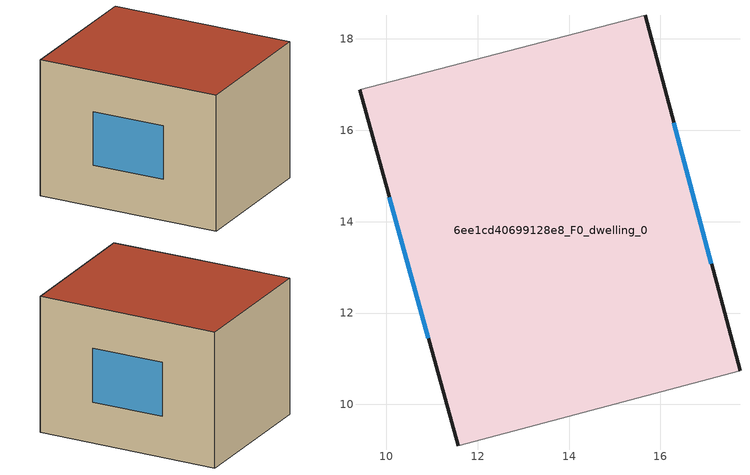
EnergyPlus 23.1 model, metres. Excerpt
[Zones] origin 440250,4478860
6ee1cd40699128e8_F0_dwelling_0
 floor ground (EU_floor_Construction): 15.67,18.51 17.74,10.74 11.57,9.1 9.41,16.89 z0
 wall outside (EU_wall_Construction): 9.41,16.89 11.57,9.1 / 17.74,10.74 15.67,18.51 z0:6
 wall adiabatic (EU_wall_Construction): 15.67,18.51 9.41,16.89 / 11.57,9.1 17.74,10.74 z0:6
 window (EU_Window_Construction): 10.07,14.54 10.92,11.45 / 17.12,13.08 16.29,16.17 z1.81:4.19
 roof outside (EU_roof_Construction): 17.74,10.74 15.67,18.51 9.41,16.89 11.57,9.1 z6
[Building]
EU S2 Campaign: North Axis=0; Terrain=City; Solar Distribution=FullExterior
[Site:Location]
Madrid: Latitude=40.5; Longitude=-3.5; Time Zone=1; Elevation=609
[SizingPeriod:WeatherFileDays]
AnnualSizingPeriod: Begin Month=1; Begin Day of Month=1; End Month=12; End Day of Month=31; Day of Week for Start Day=Monday; Use Weather File Daylight Saving Period=No; Use Weather File Rain and Snow Indicators=No
[MATERIAL]
EU_InternalMass_Material: Roughness=MediumRough; Thickness=0.1; Conductivity=1; Density=1800; Specific Heat=900; Thermal Absorptance=0.9; Solar Absorptance=0.7; Visible Absorptance=0.7
[MATERIAL:NOMASS] Roughness=MediumRough; Thermal Absorptance=0.9; Solar Absorptance=0.7; Visible Absorptance=0.7
Name | Thermal Resistance
EU_wall_NoMass | 0.461255
EU_roof_NoMass | 0.289352
EU_floor_NoMass | 1.25
[WINDOWMATERIAL:SIMPLEGLAZINGSYSTEM]
EU_Window_SimpleGlazing: UFactor=3.792; Solar Heat Gain Coefficient=0.85; Visible Transmittance=0.85
[CONSTRUCTION]
EU_wall_Construction: EU_wall_NoMass
EU_roof_Construction: EU_roof_NoMass
EU_floor_Construction: EU_floor_NoMass
EU_InternalMass_Construction: EU_InternalMass_Material
EU_Window_Construction: EU_Window_SimpleGlazing
[ZONE]
6ee1cd40699128e8_F0_dwelling_0: Type=1; Multiplier=1; Ceiling Height=autocalculate; Volume=310.74; Floor Area=autocalculate; Part of Total Floor Area=Yes
[INTERNALMASS]
6ee1cd40699128e8_F0_dwelling_0_EU_InternalMass: Construction=EU_InternalMass_Construction; Zone or ZoneList=6ee1cd40699128e8_F0_dwelling_0; Surface Area=51.79
[OTHEREQUIPMENT]
EU_Step8_InternalGain_6ee1cd40699128e8_F0_dwelling_0_f000: Fuel Type=Electricity; Zone or ZoneList or Space or SpaceList=6ee1cd40699128e8_F0_dwelling_0; Schedule=EU_Step8_GainSchedule_6ee1cd40699128e8_F0_dwelling_0_f000; Design Level Calculation Method=Watts/Area; Power per Zone Floor Area=1; Fraction Latent=0; Fraction Radiant=0; Fraction Lost=0; Carbon Dioxide Generation Rate=0; EndUse Subcategory=EU_Step8_InternalGains
[ZONEVENTILATION:DESIGNFLOWRATE]
EU_ConstantAir_6ee1cd40699128e8_F0_dwelling_0: Zone or ZoneList or Space or SpaceList=6ee1cd40699128e8_F0_dwelling_0; Schedule=EU_AlwaysOn; Design Flow Rate Calculation Method=AirChanges/Hour; Air Changes per Hour=0.64; Ventilation Type=Natural; Fan Pressure Rise=0; Fan Total Efficiency=1; Constant Term Coefficient=1; Temperature Term Coefficient=0; Velocity Term Coefficient=0; Velocity Squared Term Coefficient=0; Minimum Indoor Temperature=-100; Maximum Indoor Temperature=100; Delta Temperature=-100; Minimum Outdoor Temperature=-100; Maximum Outdoor Temperature=100; Maximum Wind Speed=40
[HVACTEMPLATE:THERMOSTAT]
EU_HeatOnly_6ee1cd40699128e8_F0_dwelling_0: Constant Heating Setpoint=20; Constant Cooling Setpoint=50
[HVACTEMPLATE:ZONE:IDEALLOADSAIRSYSTEM]
6ee1cd40699128e8_F0_dwelling_0: Template Thermostat=EU_HeatOnly_6ee1cd40699128e8_F0_dwelling_0; System Availability Schedule=EU_AlwaysOn; Maximum Heating Supply Air Temperature=50; Minimum Cooling Supply Air Temperature=13; Maximum Heating Supply Air Humidity Ratio=0.0156; Minimum Cooling Supply Air Humidity Ratio=0.0077; Heating Limit=NoLimit; Cooling Limit=NoLimit; Heating Availability Schedule=EU_AlwaysOn; Cooling Availability Schedule=EU_CoolingOff; Dehumidification Control Type=ConstantSensibleHeatRatio; Cooling Sensible Heat Ratio=0.7; Dehumidification Setpoint=60; Humidification Control Type=None; Humidification Setpoint=30; Outdoor Air Method=None; Outdoor Air Flow Rate per Person=0.00944; Outdoor Air Flow Rate per Zone Floor Area=0; Outdoor Air Flow Rate per Zone=0; Demand Controlled Ventilation Type=None; Outdoor Air Economizer Type=NoEconomizer; Heat Recovery Type=None; Sensible Heat Recovery Effectiveness=0.7; Latent Heat Recovery Effectiveness=0.65
[SIZING:ZONE]
6ee1cd40699128e8_F0_dwelling_0: Zone Cooling Design Supply Air Temperature Input Method=SupplyAirTemperature; Zone Cooling Design Supply Air Temperature=13; Zone Heating Design Supply Air Temperature Input Method=SupplyAirTemperature; Zone Heating Design Supply Air Temperature=50; Zone Cooling Design Supply Air Humidity Ratio=0.008; Zone Heating Design Supply Air Humidity Ratio=0.008; Cooling Design Air Flow Method=DesignDay; Cooling Design Air Flow Rate=0; Cooling Minimum Air Flow per Zone Floor Area=0.000762; Cooling Minimum Air Flow=0; Cooling Minimum Air Flow Fraction=0.2; Heating Design Air Flow Method=DesignDay; Heating Design Air Flow Rate=0; Heating Maximum Air Flow per Zone Floor Area=0.002032; Heating Maximum Air Flow=0.141576; Heating Maximum Air Flow Fraction=0.3; Account for Dedicated Outdoor Air System=No; Dedicated Outdoor Air System Control Strategy=NeutralSupplyAir; Dedicated Outdoor Air Low Setpoint Temperature for Design=autosize; Dedicated Outdoor Air High Setpoint Temperature for Design=autosize; Zone Load Sizing Method=Sensible Load Only No Latent Load; Zone Latent Cooling Design Supply Air Humidity Ratio Input Method=HumidityRatioDifference; Zone Cooling Design Supply Air Humidity Ratio Difference=0.005; Zone Latent Heating Design Supply Air Humidity Ratio Input Method=HumidityRatioDifference; Zone Humidification Design Supply Air Humidity Ratio Difference=0.005
[SCHEDULE:CONSTANT]
Name | Hourly Value
EU_AlwaysOn | 1
EU_CoolingOff | 0
[SCHEDULE:FILE]
EU_Step8_GainSchedule_6ee1cd40699128e8_F0_dwelling_0_f000: File=../../schedules/6ee1cd40699128e8/6ee1cd40699128e8_F0_dwelling_0_f000_gain.csv; Column Number=1; Rows to Skip at Top=0; Number of Hours of Data=8760; Column Separator=Comma; Interpolate to Timestep=No; Minutes per Item=60; Adjust Schedule for Daylight Savings=Yes
